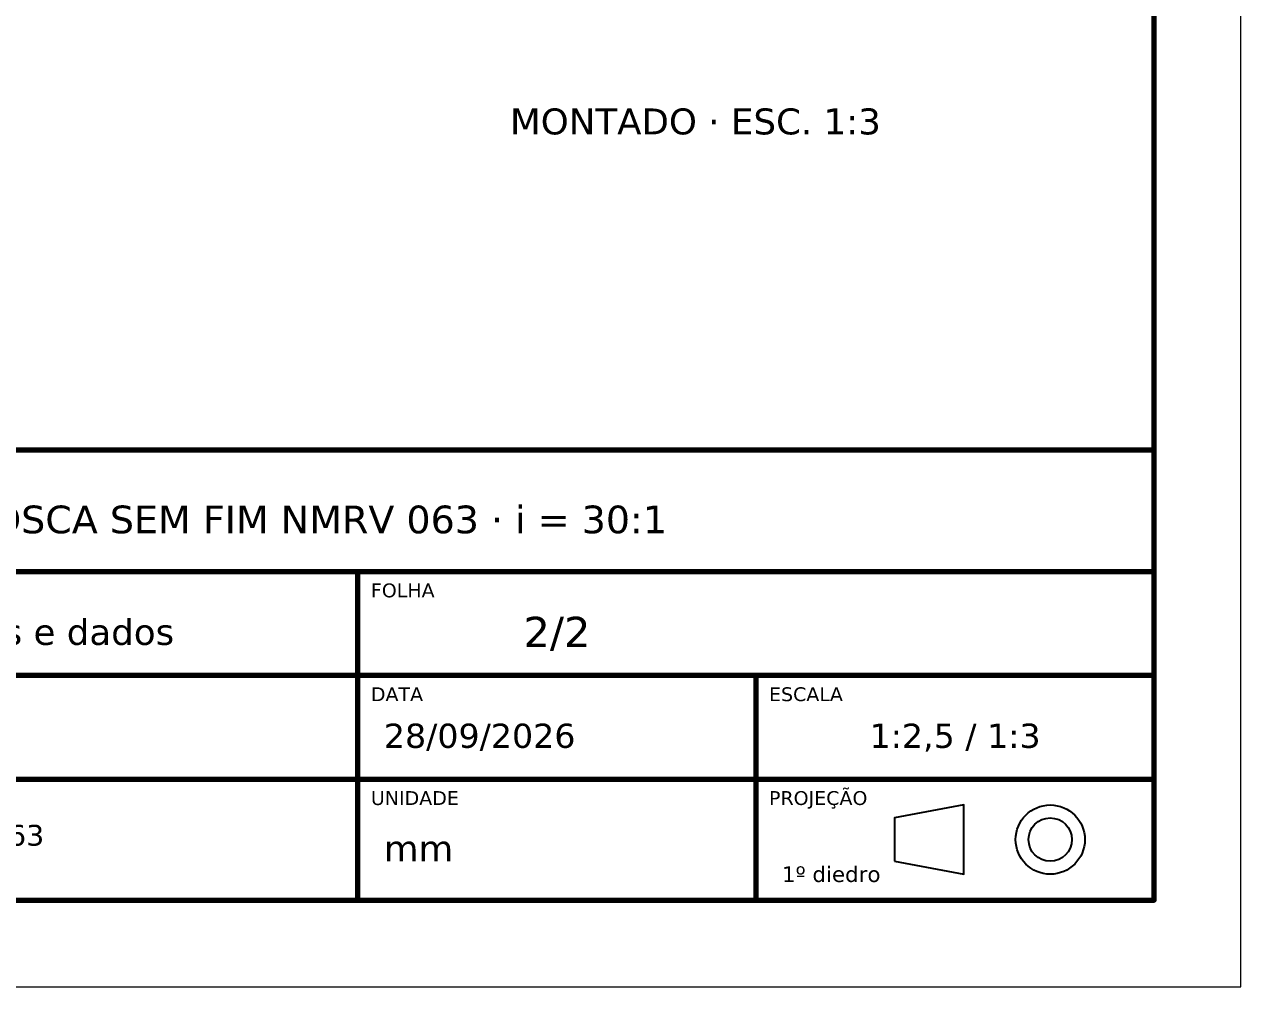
# Model space of a CAD drawing. Header units: millimetres. Extents: x 0 to 420, y 0 to 297.
# Drawn here: x 279.5 to 420, y 0 to 111.2 of the extents above; entities that cross this region are included whole.
import ezdxf
from ezdxf.enums import TextEntityAlignment as Align

# ---------------------------------------------------------------- set-up
doc = ezdxf.new("R2010")
doc.units = ezdxf.units.MM
doc.header["$LTSCALE"] = 6
for name, color, linetype, lineweight in [('COTA', 7, 'Continuous', 18), ('MOLDURA', 7, 'Continuous', 70), ('TEXTO', 7, 'Continuous', 25)]:
    doc.layers.add(name, color=color, linetype=linetype, lineweight=lineweight)
doc.styles.add('DESENHO', font='DejaVuSans.ttf')

msp = doc.modelspace()

# ---------------------------------------------------------------- linework, layer by layer
at = {"layer": 'COTA'}
msp.add_lwpolyline([(0, 0), (420, 0), (420, 297), (0, 297)], close=True, dxfattribs=at)
at = {"layer": 'MOLDURA'}
for p, q in [((225, 48), (410, 48)), ((318, 10), (318, 48)), ((225, 36), (410, 36)), ((364, 10), (364, 36)), ((225, 24), (410, 24))]:
    msp.add_line(p, q, dxfattribs=at)
for points in [[(25, 10), (410, 10), (410, 287), (25, 287)], [(225, 10), (410, 10), (410, 62), (225, 62)]]:
    msp.add_lwpolyline(points, close=True, dxfattribs=at)
at = {"layer": 'TEXTO'}
msp.add_lwpolyline([(380, 14.5), (388, 13), (388, 21), (380, 19.5)], close=True, dxfattribs=at)
for radius in [4, 2.5]:
    msp.add_circle((398, 17), radius, dxfattribs=at)

# ---------------------------------------------------------------- texts
at = {"layer": 'TEXTO', "style": 'DESENHO'}
for s, height, p in [('MONTADO · ESC. 1:3', 3, (357, 100)), ('2/2', 3.5, (341, 41)), ('1:2,5 / 1:3', 2.8, (387, 29))]:
    msp.add_text(s, height=height, dxfattribs=at).set_placement(p, align=Align.MIDDLE_CENTER)
for s, height, p in [('REDUTOR COROA E ROSCA SEM FIM NMRV 063 · i = 30:1', 3.2, (228, 54)), ('FOLHA', 1.6, (319.5, 45.8)), ('Explodida, lista de peças e dados', 3, (228, 41)), ('DATA', 1.6, (319.5, 33.8)), ('ESCALA', 1.6, (365.5, 33.8)), ('28/09/2026', 2.8, (321, 29)), ('UNIDADE', 1.6, (319.5, 21.8)), ('PROJEÇÃO', 1.6, (365.5, 21.8)), ('Catálogo geral JADD · NMRV 063', 2.4, (228, 17.5)), ('mm', 3, (321, 16)), ('1º diedro', 1.8, (367, 13))]:
    msp.add_text(s, height=height, dxfattribs=at).set_placement(p, align=Align.MIDDLE_LEFT)

doc.saveas('drawing.dxf')
